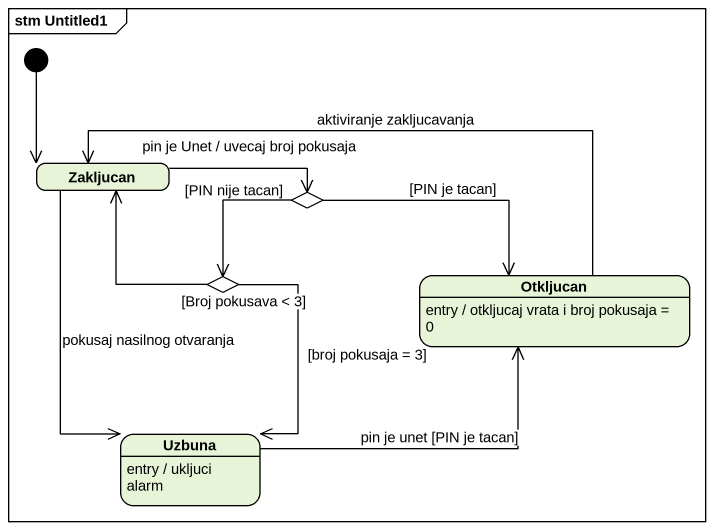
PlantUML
@startuml
mainframe stm Untitled1
hide empty description
state Zakljucan
state choice1 <<choice>>
state choice2 <<choice>>
state Otkljucan
Otkljucan : entry / otkljucaj vrata i broj pokusaja = 0
state Uzbuna
Uzbuna : entry / ukljuci alarm
[*] --> Zakljucan
Zakljucan -right-> choice1 : pin je Unet / uvecaj broj pokusaja
Zakljucan --> Uzbuna : pokusaj nasilnog otvaranja
choice1 --> choice2 : [PIN nije tacan]
choice1 -right-> Otkljucan : [PIN je tacan]
choice2 -up-> Zakljucan : [Broj pokusava < 3]
choice2 --> Uzbuna : [broj pokusaja = 3]
Otkljucan -left-> Zakljucan : aktiviranje zakljucavanja
Uzbuna -right-> Otkljucan : pin je unet [PIN je tacan]
@enduml
